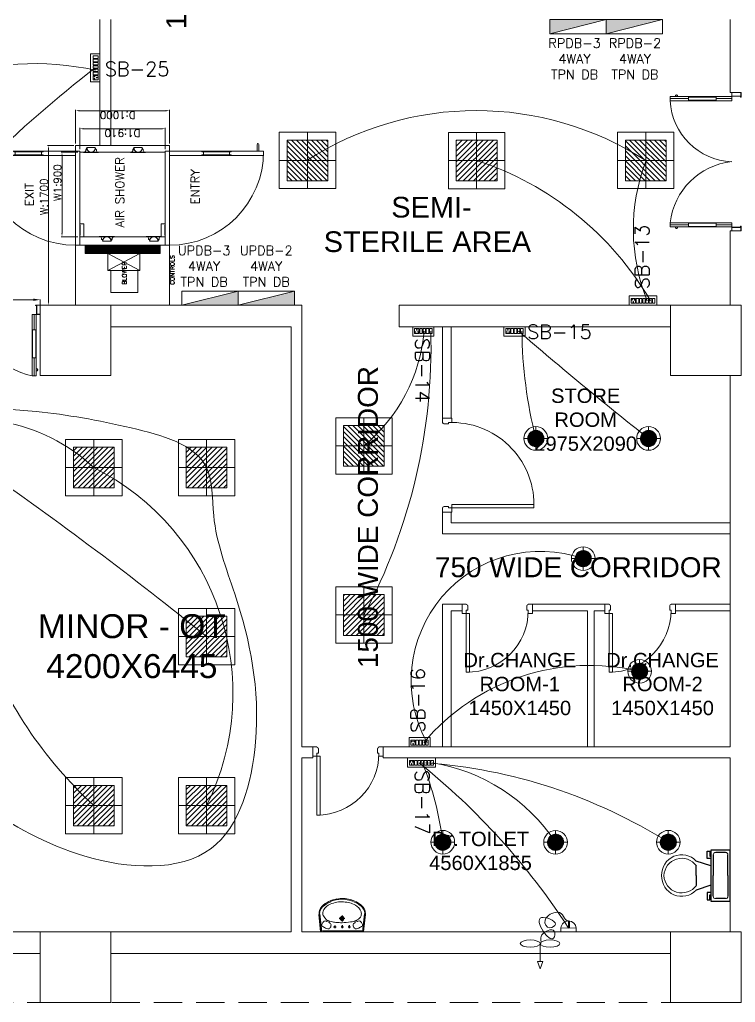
# Model space of a CAD drawing. Extents: x 3552052 to 4102982, y -707811 to -630695.
# Drawn here: x 3623946 to 3631564, y -655869 to -645404 of the extents above; entities that cross this region are included whole.
import ezdxf
from ezdxf.enums import TextEntityAlignment as Align

# ---------------------------------------------------------------- set-up
doc = ezdxf.new("R2010")
doc.units = 0
doc.header["$LTSCALE"] = 6
doc.header["$MEASUREMENT"] = 0
doc.linetypes.add('CONTINU', pattern=[0])
doc.linetypes.add('HIDDEN', pattern=[0.375, 0.25, -0.125])
doc.layers.get('0').update_dxf_attribs({"linetype": 'CONTINUOUS', "lineweight": 0})
doc.layers.get('Defpoints').update_dxf_attribs({"linetype": 'CONTINUOUS', "lineweight": 0})
for name, color, linetype, lineweight in [('AIR SHOWER', 7, 'CONTINUOUS', 0), ('Chajja', 7, 'CONTINUOUS', 0), ('COL', 5, 'CONTINUOUS', 0), ('DIM', 7, 'CONTINUOUS', 0), ('DOOR', 44, 'CONTINUOUS', 0), ('Double Leaf Door', 4, 'CONTINUOUS', 0), ('ELE 36W EMERGENCY LIGHT', 5, 'CONTINUOUS', 0), ('ELE 36W LED LIGHT', 6, 'CONTINUOUS', 0), ('ELE-12W LED', 1, 'CONTINUOUS', 0), ('ELE-12W UPS LIGHT', 3, 'CONTINUOUS', 0), ('ELE-36W EMERGENCY  LED LIGHT', 7, 'CONTINUOUS', 0), ('ELE-36W LED LIGHT', 210, 'CONTINUOUS', 0), ('ELE-4M RAW P.SB', 40, 'CONTINUOUS', 0), ('ELE-4M UPS P.SB', 3, 'CONTINUOUS', 0), ('ELE-6M RAW P.SB', 40, 'HIDDEN', 0), ('ELE-EXHAUST FAN', 10, 'CONTINUOUS', 0), ('ELE-LIGHTING WIRRING', 7, 'CONTINUOUS', 0), ('ELE. DB', 1, 'CONTINUOUS', 0), ('ELE.DB', 1, 'CONTINUOUS', 0), ('hatch', 252, 'CONTINUOUS', 0), ('WALL', 8, 'CONTINUOUS', 0)]:
    doc.layers.add(name, color=color, linetype=linetype, lineweight=lineweight)
doc.layers.add('ELE-42W EMERGENCY DOWN LIGHT', color=7, linetype='CONTINUOUS', lineweight=0, true_color=0x608ec6)
doc.layers.add('ELE-LIGHTING WIRING', color=7, linetype='CONTINUOUS', lineweight=0, true_color=0x63d7b6)
doc.styles.add('ARIAL', font='arial.ttf')
doc.styles.add('ROMANS', font='romans.shx')
doc.styles.get("Standard").update_dxf_attribs({"font": 'SIMPLEX'})
doc.dimstyles.new('AEPL1', dxfattribs={"dimtxt": 100, "dimasz": 75, "dimexe": 1.25, "dimexo": 50, "dimtad": 0, "dimdec": 0, "dimtxsty": 'ROMANS', "dimcen": 2.5, "dimclrd": 7, "dimclre": 7, "dimadec": 0, "dimazin": 0, "dimtfac": 1, "dimtdec": 0, "dimtmove": 0, "dimatfit": 3, "dimfxl": 1, "dimlwd": 0, "dimlwe": 0, "dimarcsym": 0})
doc.dimstyles.new('BIGDFD', dxfattribs={"dimtxt": 8, "dimasz": 4, "dimexe": 1, "dimexo": 2, "dimtad": 1, "dimlfac": 10, "dimtxsty": 'Standard', "dimcen": 2.5, "dimclrd": 5, "dimclre": 3, "dimclrt": 1, "dimadec": 0, "dimazin": 0, "dimtfac": 1, "dimtmove": 0, "dimatfit": 3, "dimfxl": 1, "dimarcsym": 0})
doc.dimstyles.new('BIGDFD$0', dxfattribs={"dimtxt": 8, "dimasz": 4, "dimexe": 1, "dimexo": 2, "dimtad": 1, "dimlfac": 10, "dimtxsty": 'Standard', "dimcen": 2.5, "dimclrd": 5, "dimclre": 3, "dimclrt": 1, "dimadec": 0, "dimazin": 0, "dimtfac": 1, "dimtmove": 0, "dimatfit": 3, "dimfxl": 1, "dimarcsym": 0})

# ---------------------------------------------------------------- blocks, each defined once
blk = doc.blocks.new('FREAWFRED')
at = {"layer": 'ELE.DB'}
h = blk.add_hatch(color=1, dxfattribs=at)
h.dxf.hatch_style = 1
h.paths.add_polyline_path([(150, 0), (150, 600), (0, 600)])
blk.add_line((0, 600), (150, 0), dxfattribs=at)
blk.add_lwpolyline([(0, 0), (0, 600), (150, 600), (150, 0)], close=True, dxfattribs=at)
blk = doc.blocks.new('54W EME')
at = {"layer": 'ELE-42W EMERGENCY DOWN LIGHT'}
h = blk.add_hatch(dxfattribs=at)
h.set_pattern_fill('ANSI31', color=8, scale=312.5, style=0)
h.paths.add_polyline_path([(-216, -216), (-216, 216), (216, 216), (216, -216)])
for p, q in [((0, 300), (0, -300)), ((-300, 0), (300, 0))]:
    blk.add_line(p, q, dxfattribs=at)
for points in [[(-300, -300), (-300, 300), (300, 300), (300, -300)], [(-216, -216), (-216, 216), (216, 216), (216, -216)]]:
    blk.add_lwpolyline(points, close=True, dxfattribs=at)
blk = doc.blocks.new('UPS DB')
at = {"layer": 'hatch'}
h = blk.add_hatch(color=3, dxfattribs=at)
h.dxf.hatch_style = 1
h.paths.add_polyline_path([(0, -150), (600, -150), (600, 0)])
at = {"layer": 'ELE. DB', "color": 3}
blk.add_line((600, 0), (0, -150), dxfattribs=at)
blk.add_lwpolyline([(0, 0), (600, 0), (600, -150), (0, -150)], close=True, dxfattribs=at)
blk = doc.blocks.new('750')
at = {"layer": 'DOOR'}
for p, q in [((-50, 705), (-47.5, 705)), ((-35, 690), (-35, 692.5)), ((-50, 45), (-47.5, 45)), ((-35, 60), (-35, 57.5)), ((50, 45), (50, 80)), ((50, 80), (675, 80)), ((50, 45), (675, 45)), ((675, 45), (675, 80))]:
    blk.add_line(p, q, dxfattribs=at)
for points in [[(15, 690), (15, 705), (50, 705), (50, 750), (-50, 750), (-50, 705)], [(-35, 690), (15, 690)], [(15, 60), (15, 45), (50, 45), (50, 0), (-50, 0), (-50, 45)], [(-35, 60), (15, 60)]]:
    blk.add_lwpolyline(points, dxfattribs=at)
for centre, start, end in [((-35, 705), 180, 270), ((-35, 45), 90, 180)]:
    blk.add_arc(centre, 12.5, start, end, dxfattribs=at)
at = {"layer": 'DOOR', "color": 145}
blk.add_arc((15, 45), 660, 0, 90, dxfattribs=at)
blk = doc.blocks.new('*D662')
at = {"layer": 'Defpoints', "color": 0, "linetype": 'ByBlock', "transparency": 16777216}
for p in [(3624165, -648387), (3622675, -648559), (3624165, -648559)]:
    blk.add_point(p, dxfattribs=at)
at = {"layer": 'DIM', "color": 7, "linetype": 'ByBlock', "lineweight": 0, "transparency": 16777216}
for p, q in [((3622675, -648509), (3622675, -648385)), ((3622750, -648387), (3623332, -648387)), ((3624090, -648387), (3623671, -648387)), ((3624165, -648509), (3624165, -648385))]:
    blk.add_line(p, q, dxfattribs=at)
at = {"layer": 'DIM', "color": 7, "linetype": 'ByBlock', "transparency": 16777216}
for points in [[(3622750, -648374), (3622750, -648399), (3622675, -648387)], [(3624090, -648374), (3624090, -648399), (3624165, -648387)]]:
    blk.add_solid(points, dxfattribs=at)
at = {"layer": 'DIM', "color": 0, "linetype": 'ByBlock', "transparency": 16777216, "insert": (3623502, -648387), "char_height": 100, "attachment_point": 5, "style": 'ROMANS'}
blk.add_mtext('1490', dxfattribs=at)
blk = doc.blocks.new('1500x2100x100 DD')
at = {"layer": 'Double Leaf Door'}
for points in [[(49, 264), (54, 264), (54, 560), (49, 560)], [(93, 560), (88, 560), (88, 264), (93, 264)], [(1407, 560), (1412, 560), (1412, 264), (1407, 264)], [(1451, 264), (1446, 264), (1446, 560), (1451, 560)]]:
    blk.add_hatch(color=6, dxfattribs=at).paths.add_polyline_path(points)
at = {"layer": 'Double Leaf Door', "color": 8}
for p, q in [((49, 100), (49, 754)), ((49, 754), (93, 754)), ((71, 560), (71, 754)), ((93, 754), (93, 100)), ((1451, 754), (1407, 754)), ((1407, 754), (1407, 100)), ((1429, 560), (1429, 754)), ((1451, 100), (1451, 754)), ((35, 697), (35, 679)), ((49, 699), (37, 699)), ((37, 677), (49, 677)), ((49, 699), (49, 677)), ((1451, 699), (1463, 699)), ((1451, 699), (1451, 677)), ((1463, 677), (1451, 677)), ((1465, 697), (1465, 679)), ((71, 100), (71, 264)), ((1429, 100), (1429, 264)), ((5, 100), (5, 0)), ((45, 100), (5, 100)), ((5, 0), (45, 0)), ((7, 98), (7, 2)), ((43, 98), (7, 98)), ((7, 2), (45, 2)), ((43, 3), (43, 98)), ((55, 3), (43, 3)), ((45, 5), (45, 100)), ((57, 5), (45, 5)), ((45, 2), (55, 2)), ((45, 0), (57, 0)), ((93, 100), (49, 100)), ((55, 2), (55, 3)), ((57, 0), (57, 5)), ((1407, 100), (1451, 100)), ((1443, 0), (1443, 5)), ((1443, 5), (1455, 5)), ((1455, 0), (1443, 0)), ((1445, 2), (1445, 3)), ((1445, 3), (1457, 3)), ((1455, 2), (1445, 2)), ((1455, 5), (1455, 100)), ((1455, 100), (1495, 100)), ((1493, 2), (1455, 2)), ((1495, 0), (1455, 0)), ((1457, 3), (1457, 98)), ((1457, 98), (1493, 98)), ((1493, 98), (1493, 2)), ((1495, 100), (1495, 0))]:
    blk.add_line(p, q, dxfattribs=at)
at = {"layer": 'Double Leaf Door', "color": 6}
for p, q in [((93, 560), (49, 560)), ((49, 560), (49, 264)), ((54, 264), (54, 560)), ((88, 264), (88, 560)), ((93, 264), (93, 560)), ((1407, 264), (1407, 560)), ((1407, 560), (1451, 560)), ((1412, 264), (1412, 560)), ((1446, 264), (1446, 560)), ((1451, 560), (1451, 264)), ((49, 264), (93, 264)), ((1451, 264), (1407, 264))]:
    blk.add_line(p, q, dxfattribs=at)
at = {"layer": 'Double Leaf Door', "color": 6, "ltscale": 100}
for p, q in [((88, 560), (88, 264)), ((1412, 560), (1412, 264))]:
    blk.add_line(p, q, dxfattribs=at)
at = {"layer": 'Double Leaf Door', "color": 6}
for points in [[(49, 560), (49, 264), (54, 264), (54, 560), (49, 560)], [(93, 560), (93, 264), (88, 264), (88, 560), (93, 560)], [(1407, 560), (1407, 264), (1412, 264), (1412, 560), (1407, 560)], [(1451, 560), (1451, 264), (1446, 264), (1446, 560), (1451, 560)]]:
    blk.add_lwpolyline(points, dxfattribs=at)
at = {"layer": 'Double Leaf Door', "ltscale": 5000}
for points in [[(49, 560), (49, 264), (54, 264), (54, 560), (49, 560)], [(1451, 560), (1451, 264), (1446, 264), (1446, 560), (1451, 560)]]:
    blk.add_lwpolyline(points, dxfattribs=at)
at = {"layer": 'Double Leaf Door', "color": 8}
for centre, radius, start, end in [((-111, -108), 886, 13.5745, 76.6836), ((1611, -108), 886, 103.3164, 166.4255), ((35, 688), 3.72, 90, 270), ((37, 697), 1.98, 90, 180), ((37, 679), 1.98, 180, 270), ((1463, 697), 1.98, 0, 90), ((1463, 679), 1.98, 270, 0), ((1465, 688), 3.72, 270, 90)]:
    blk.add_arc(centre, radius, start, end, dxfattribs=at)
blk = doc.blocks.new('1800x80')
at = {"layer": 'Double Leaf Door'}
for points in [[(101770, -25418), (101775, -25418), (101775, -25121), (101770, -25121)], [(101814, -25121), (101809, -25121), (101809, -25418), (101814, -25418)], [(103113, -25121), (103118, -25121), (103118, -25418), (103113, -25418)], [(103157, -25418), (103152, -25418), (103152, -25121), (103157, -25121)]]:
    blk.add_hatch(color=6, dxfattribs=at).paths.add_polyline_path(points)
at = {"layer": 'Double Leaf Door', "color": 8}
for p, q in [((101756, -24985), (101756, -25003)), ((101770, -24983), (101758, -24983)), ((101758, -25005), (101770, -25005)), ((101770, -25582), (101770, -24928)), ((101770, -24928), (101814, -24928)), ((101770, -24983), (101770, -25005)), ((101792, -25121), (101792, -24928)), ((101814, -24928), (101814, -25582)), ((103157, -24928), (103113, -24928)), ((103113, -24928), (103113, -25582)), ((103135, -25121), (103135, -24928)), ((103157, -25582), (103157, -24928)), ((103157, -24983), (103169, -24983)), ((103157, -24983), (103157, -25005)), ((103169, -25005), (103157, -25005)), ((103171, -24985), (103171, -25003)), ((101792, -25582), (101792, -25418)), ((103135, -25582), (103135, -25418)), ((101726, -25582), (101726, -25682)), ((101766, -25582), (101726, -25582)), ((101728, -25584), (101728, -25680)), ((101764, -25584), (101728, -25584)), ((101764, -25679), (101764, -25584)), ((101766, -25677), (101766, -25582)), ((101814, -25582), (101770, -25582)), ((103113, -25582), (103157, -25582)), ((103161, -25677), (103161, -25582)), ((103161, -25582), (103201, -25582)), ((103163, -25679), (103163, -25584)), ((103163, -25584), (103199, -25584)), ((103199, -25584), (103199, -25680)), ((103201, -25582), (103201, -25682)), ((101726, -25682), (101766, -25682)), ((101728, -25680), (101766, -25680)), ((101776, -25679), (101764, -25679)), ((101778, -25677), (101766, -25677)), ((101766, -25680), (101776, -25680)), ((101766, -25682), (101778, -25682)), ((101776, -25680), (101776, -25679)), ((101778, -25682), (101778, -25677)), ((103149, -25682), (103149, -25677)), ((103149, -25677), (103161, -25677)), ((103161, -25682), (103149, -25682)), ((103151, -25680), (103151, -25679)), ((103151, -25679), (103163, -25679)), ((103161, -25680), (103151, -25680)), ((103199, -25680), (103161, -25680)), ((103201, -25682), (103161, -25682))]:
    blk.add_line(p, q, dxfattribs=at)
at = {"layer": 'Double Leaf Door', "color": 6}
for p, q in [((101814, -25121), (101770, -25121)), ((101770, -25121), (101770, -25418)), ((101775, -25418), (101775, -25121)), ((101809, -25418), (101809, -25121)), ((101814, -25418), (101814, -25121)), ((103113, -25418), (103113, -25121)), ((103113, -25121), (103157, -25121)), ((103118, -25418), (103118, -25121)), ((103152, -25418), (103152, -25121)), ((103157, -25121), (103157, -25418)), ((101770, -25418), (101814, -25418)), ((103157, -25418), (103113, -25418))]:
    blk.add_line(p, q, dxfattribs=at)
at = {"layer": 'Double Leaf Door', "color": 6, "ltscale": 100}
for p, q in [((101809, -25121), (101809, -25418)), ((103118, -25121), (103118, -25418))]:
    blk.add_line(p, q, dxfattribs=at)
at = {"layer": 'Double Leaf Door', "color": 6}
for points in [[(101770, -25121), (101770, -25418), (101775, -25418), (101775, -25121), (101770, -25121)], [(101814, -25121), (101814, -25418), (101809, -25418), (101809, -25121), (101814, -25121)], [(103113, -25121), (103113, -25418), (103118, -25418), (103118, -25121), (103113, -25121)], [(103157, -25121), (103157, -25418), (103152, -25418), (103152, -25121), (103157, -25121)]]:
    blk.add_lwpolyline(points, dxfattribs=at)
at = {"layer": 'Double Leaf Door', "ltscale": 5000}
for points in [[(101770, -25121), (101770, -25418), (101775, -25418), (101775, -25121), (101770, -25121)], [(103157, -25121), (103157, -25418), (103152, -25418), (103152, -25121), (103157, -25121)]]:
    blk.add_lwpolyline(points, dxfattribs=at)
at = {"layer": 'Double Leaf Door', "color": 8}
for centre, radius, start, end in [((101756, -24994), 3.72, 90, 270), ((101758, -24985), 1.98, 90, 180), ((101758, -25003), 1.98, 180, 270), ((101732, -25659), 736, 6.0142, 83.5863), ((103143, -25607), 680, 92.5046, 177.8949), ((103169, -24985), 1.98, 0, 90), ((103169, -25003), 1.98, 270, 0), ((103171, -24994), 3.72, 270, 90)]:
    blk.add_arc(centre, radius, start, end, dxfattribs=at)
blk = doc.blocks.new('*D19')
at = {"color": 3, "lineweight": -2, "transparency": 16777216}
for p, q in [((72.8, 197.7), (72.8, 215.6)), ((162.8, 197.7), (162.8, 215.6))]:
    blk.add_line(p, q, dxfattribs=at)
at = {"color": 5, "lineweight": -2, "transparency": 16777216}
blk.add_line((76.8, 214.6), (158.8, 214.6), dxfattribs=at)
at = {"color": 5, "transparency": 16777216}
for points in [[(76.8, 215.3), (76.8, 214), (72.8, 214.6)], [(158.8, 214), (158.8, 215.3), (162.8, 214.6)]]:
    blk.add_solid(points, dxfattribs=at)
at = {"layer": 'Defpoints', "color": 0, "transparency": 16777216}
for p in [(162.8, 214.6), (72.8, 195.7), (162.8, 195.7)]:
    blk.add_point(p, dxfattribs=at)
at = {"color": 1, "transparency": 16777216, "insert": (130.4, 219.4), "char_height": 8, "attachment_point": 5}
blk.add_mtext('W1:900', dxfattribs=at)
blk = doc.blocks.new('*D20')
at = {"color": 3, "lineweight": -2, "transparency": 16777216}
for p, q in [((0, 202.2), (0, 230.1)), ((170, 202.2), (170, 230.1))]:
    blk.add_line(p, q, dxfattribs=at)
at = {"color": 5, "lineweight": -2, "transparency": 16777216}
blk.add_line((166, 229.1), (4, 229.1), dxfattribs=at)
at = {"color": 5, "transparency": 16777216}
for points in [[(4, 229.7), (4, 228.4), (0, 229.1)], [(166, 228.4), (166, 229.7), (170, 229.1)]]:
    blk.add_solid(points, dxfattribs=at)
at = {"layer": 'Defpoints', "color": 0, "transparency": 16777216}
for p in [(0, 229.1), (0, 200.2), (170, 200.2)]:
    blk.add_point(p, dxfattribs=at)
at = {"color": 1, "transparency": 16777216, "insert": (115.3, 233.8), "char_height": 8, "attachment_point": 5}
blk.add_mtext('W:1700', dxfattribs=at)
blk = doc.blocks.new('nolllw new')
for p, q in [((-139, 14), (-138, 15)), ((-124, 16), (-137, 16)), ((-123, 15), (-107, -15)), ((-113, 14), (-3, 14)), ((8, 15), (-8, -15)), ((9, 16), (22, 16)), ((23, 14), (23, 16)), ((23, 14), (23, 15)), ((-100, -16), (-106, -16)), ((-15, -16), (-9, -16))]:
    blk.add_line(p, q)
at = {"color": 19}
for p, q in [((-124, 16), (-58, 16)), ((9, 16), (-58, 16)), ((-100, -34), (-15, -34))]:
    blk.add_line(p, q, dxfattribs=at)
at = {"color": 1}
for p, q in [((-75, 15), (-75, 11)), ((-41, 15), (-41, 11)), ((-100, -27), (-100, -34)), ((-15, -27), (-15, -34))]:
    blk.add_line(p, q, dxfattribs=at)
at = {"color": 3}
for p, q in [((-113, -5), (-113, -13)), ((-110, -16), (-110, -16)), ((-109, -17), (-101, -34)), ((-100, -34), (-100, -34)), ((-15, -34), (-15, -34)), ((-7, -17), (-14, -34)), ((-6, -16), (-5, -16)), ((-2, -5), (-2, -13))]:
    blk.add_line(p, q, dxfattribs=at)
for centre, radius, start, end in [((-137, 15), 1, 90, 159.381), ((-124, 15), 1, 27.8597, 90), ((9, 15), 1, 90, 152.1403), ((22, 15), 1, 20.619, 90), ((-106, -15), 1, 207.8597, 270), ((-100, -15), 1, 270, 343.3261), ((-61, -27), 40.2, 161.5212, 163.3261), ((-54, -27), 40.2, 16.6739, 18.4788), ((-15, -15), 1, 196.6739, 270), ((-9, -15), 1, 270, 332.1403)]:
    blk.add_arc(centre, radius, start, end)
at = {"color": 1}
for centre, radius, start, end in [((-61, -27), 39.2, 111.5891, 180), ((-74, 15), 0.396, 106.6984, 167.5275), ((-76, 11), 1, 291.5891, 0), ((-41, 15), 0.396, 12.4725, 73.3016), ((-40, 11), 1, 180, 248.4109), ((-54, -27), 39.2, 0, 68.4109)]:
    blk.add_arc(centre, radius, start, end, dxfattribs=at)
at = {"color": 3}
for centre, radius, start, end in [((-110, -13), 3, 180, 270), ((-110, -17), 1, 24.7129, 90), ((-100, -34), 0.5, 204.7129, 270), ((-15, -34), 0.5, 270, 335.2871), ((-6, -17), 1, 90, 155.2871), ((-5, -13), 3, 270, 0)]:
    blk.add_arc(centre, radius, start, end, dxfattribs=at)
blk = doc.blocks.new('*D22')
at = {"layer": 'AIR SHOWER', "color": 3, "lineweight": -2, "transparency": 16777216}
for p, q in [((172, 200.2), (208, 200.2)), ((172, 100.2), (208, 100.2))]:
    blk.add_line(p, q, dxfattribs=at)
at = {"layer": 'AIR SHOWER', "color": 5, "lineweight": -2, "transparency": 16777216}
blk.add_line((207, 104.2), (207, 196.2), dxfattribs=at)
at = {"layer": 'AIR SHOWER', "color": 5, "transparency": 16777216}
for points in [[(207.7, 196.2), (206.4, 196.2), (207, 200.2)], [(206.4, 104.2), (207.7, 104.2), (207, 100.2)]]:
    blk.add_solid(points, dxfattribs=at)
at = {"layer": 'Defpoints', "color": 0, "transparency": 16777216}
for p in [(170, 200.2), (207, 200.2), (170, 100.2)]:
    blk.add_point(p, dxfattribs=at)
at = {"layer": 'AIR SHOWER', "color": 1, "transparency": 16777216, "insert": (202.3, 155.3), "char_height": 8, "attachment_point": 5, "rotation": 90}
blk.add_mtext('D:1000', dxfattribs=at)
blk = doc.blocks.new('*D23')
at = {"layer": 'AIR SHOWER', "color": 3, "lineweight": -2, "transparency": 16777216}
for p, q in [((166, 195.7), (188.8, 195.7)), ((166, 104.7), (188.8, 104.7))]:
    blk.add_line(p, q, dxfattribs=at)
at = {"layer": 'AIR SHOWER', "color": 5, "lineweight": -2, "transparency": 16777216}
blk.add_line((187.8, 191.7), (187.8, 108.7), dxfattribs=at)
at = {"layer": 'AIR SHOWER', "color": 5, "transparency": 16777216}
for points in [[(188.5, 191.7), (187.2, 191.7), (187.8, 195.7)], [(187.2, 108.7), (188.5, 108.7), (187.8, 104.7)]]:
    blk.add_solid(points, dxfattribs=at)
at = {"layer": 'Defpoints', "color": 0, "transparency": 16777216}
for p in [(164, 195.7), (164, 104.7), (187.8, 104.7)]:
    blk.add_point(p, dxfattribs=at)
at = {"layer": 'AIR SHOWER', "color": 1, "transparency": 16777216, "insert": (183.1, 150.2), "char_height": 8, "attachment_point": 5, "rotation": 90}
blk.add_mtext('D1:910', dxfattribs=at)
blk = doc.blocks.new('A$C19B8274B')
at = {"layer": 'DOOR'}
for p, q in [((-45, 925), (-80, 925)), ((-80, 50), (-80, 925)), ((-45, 50), (-45, 925)), ((-45, 50), (-80, 50)), ((-955, -50), (-955, -47.5)), ((-940, -35), (-942.5, -35)), ((-60, -35), (-57.5, -35)), ((-45, -50), (-45, -47.5))]:
    blk.add_line(p, q, dxfattribs=at)
for points in [[(-940, 15), (-955, 15), (-955, 50), (-1000, 50), (-1000, -50), (-955, -50)], [(-940, -35), (-940, 15)], [(-60, 15), (-45, 15), (-45, 50), (0, 50), (0, -50), (-45, -50)], [(-60, -35), (-60, 15)]]:
    blk.add_lwpolyline(points, dxfattribs=at)
at = {"layer": 'DOOR', "color": 145}
blk.add_arc((-80, 50), 875, 90, 182.29244, dxfattribs=at)
at = {"layer": 'DOOR'}
for centre, start, end in [((-955, -35), 270, 0), ((-45, -35), 180, 270)]:
    blk.add_arc(centre, 12.5, start, end, dxfattribs=at)
blk = doc.blocks.new('rhej')
at = {"color": 8, "lineweight": 25}
for p, q in [((272, 189), (272, 266)), ((272, 266), (298, 266)), ((298, 266), (298, 215)), ((298, 215), (310, 215)), ((310, 279), (310, -264)), ((517, 279), (310, 279)), ((336, 228), (336, 8)), ((466, 254), (362, 254)), ((491, 8), (491, 228)), ((517, 8), (517, 279)), ((310, 111), (155, 163)), ((155, 8), (155, 111)), ((310, 189), (272, 189)), ((155, 8), (155, -96)), ((336, -212), (336, 8)), ((491, 8), (491, -212)), ((517, -264), (517, 8)), ((310, -96), (155, -147)), ((272, -173), (272, -251)), ((310, -173), (272, -173)), ((298, -251), (298, -199)), ((298, -199), (310, -199)), ((272, -251), (298, -251)), ((310, -264), (517, -264)), ((466, -238), (362, -238))]:
    blk.add_line(p, q, dxfattribs=at)
at = {"color": 8, "extrusion": (0, 0, -1)}
for centre, major_axis, start_param, end_param in [((0, 16), (151, -151), 2.319632, 4.738539), ((359, 231), (-16.2, -16.2), 0.643501, 2.498091), ((469, 231), (16.2, -16.2), 3.785094, 5.639684), ((1, 2), (-134, -134), 0.814663, 3.31238), ((0, 0), (-151, -151), 4.686239, 7.105146), ((1, 13), (-134, -134), 4.541602, 7.039318), ((359, -215), (-16.2, -16.2), -0.927295, 0.927295), ((469, -215), (16.2, -16.2), 5.35589, 7.21048)]:
    blk.add_ellipse(centre, major_axis=major_axis, ratio=1, start_param=start_param, end_param=end_param, dxfattribs=at)
blk = doc.blocks.new('u46')
at = {"color": 8, "lineweight": 25}
for p, q in [((-10, 228), (175, 249)), ((-10, 220), (181, 242)), ((-1, -209), (1, 209)), ((57, 81), (29, 81)), ((62, 2), (29, 2)), ((44, 93), (44, 67)), ((44, 14), (44, -13)), ((163, 3), (102, 3)), ((133, -27), (133, 33)), ((62, -73), (29, -73)), ((44, -61), (44, -87)), ((-10, -216), (181, -238)), ((-10, -224), (175, -245))]:
    blk.add_line(p, q, dxfattribs=at)
at = {"color": 8, "extrusion": (0, 0, -1)}
for centre, major_axis, start_param, end_param in [((66, 199), (0, 20.7), -1.101507, 0.481509), ((57, 163), (-0.3, 56.9), 0.324902, 0.965135), ((190, 138), (0, 70.9), -0.405199, 0.56573), ((188, 150), (0, 99.5), -0.132539, 0.848731), ((186, 148), (0.1, 94.4), -0.049658, 0.838116), ((57, 20), (0, 275), 0.806541, 1.180915), ((50, 14), (0, 294), 0.809856, 1.41441), ((56, 154), (0, 34), 4.33982, 5.202657), ((65, 170), (0.3, 49.2), 3.359735, 4.09512), ((145, 128), (1, 126), -1.238036, -0.892193), ((62, 153), (0, 31.9), 2.620328, 3.422401), ((104, 118), (-0.2, 26.8), -1.278641, -0.487266), ((96, 136), (0, 7.39), -0.727724, 1.373337), ((387, 48), (0, 296), -1.495794, -1.328336), ((208, 103), (0, 110), -1.431017, -0.436146), ((110, 167), (-6.08, 6.08), 4.867594, 6.265028), ((110, 165), (5.47, 5.47), 2.097053, 3.541809), ((90, 185), (0, 17.9), 0.880684, 2.260744), ((154, 79), (0, 140), 0.557563, 1.193786), ((13, 7), (0, 298), 1.141495, 1.637774), ((35, 3), (0, 303), 1.155365, 1.952189), ((44, 81), (0.02, 6.43), 3.139035, 9.42222), ((44, 2), (0.08, 6.43), 3.12883, 9.412015), ((820, -1), (0, 732), -1.56667, -1.474079), ((888, 37), (1, 801), 4.558159, 4.668067), ((133, 3), (0, 21.6), 3.141254, 9.424439), ((133, 3), (-0.1, 15.5), 3.145308, 9.428493), ((133, 3), (0, 10.9), 3.142047372431534, 9.42523267961112), ((72, -2), (0, 274), 1.346594, 1.865175), ((44, -73), (0.02, 6.43), 3.139035, 9.42222), ((263, -74), (0, 167), 4.181112, 4.641559), ((56, -13), (0, 287), 1.808981, 2.322804), ((62, -11), (0, 247), 1.579809, 2.112792), ((56, -148), (0, 34), 4.222121, 5.084958), ((65, -164), (0.1, 49.2), -0.960797, -0.225412), ((145, -122), (0, 126), 4.027191, 4.373034), ((66, -193), (0, 20.7), 2.661884, 4.2449), ((62, -147), (-0.1, 31.9), -0.276767, 0.525307), ((57, -157), (0.3, 56.9), 2.176458, 2.816691), ((104, -111), (0.2, 26.8), 3.628858, 4.420234), ((97, -128), (-0.03, 8.55), 1.455188, 3.796569), ((110, -161), (-6.08, 6.08), 4.730546, 6.12798), ((111, -159), (6.17, 6.17), 4.354779, 6.027124), ((90, -178), (0, 17.9), 0.880848, 2.260908), ((193, -126), (0, 80.1), 3.554495, 4.299548), ((181, -107), (0, 94.7), 2.890537, 3.362984), ((163, -80), (0, 126), 2.054055, 2.802751), ((172, -117), (0, 123), 2.127435, 2.640092), ((124, -52), (0, 200), 1.868215, 2.281789), ((185, -162), (-0.1, 83.2), 2.850118, 3.264751), ((188, -160), (0, 78.1), 2.562376, 3.231693), ((187, -138), (0, 106), 2.310552, 2.942572)]:
    blk.add_ellipse(centre, major_axis=major_axis, ratio=1, start_param=start_param, end_param=end_param, dxfattribs=at)
blk = doc.blocks.new('FFFF5')
at = {"layer": 'ELE-4M RAW P.SB', "color": 40, "ltscale": 10}
for p, q in [((3582624, -692258), (3582670, -692258)), ((3582624, -692310), (3582624, -692258)), ((3582670, -692258), (3582670, -692310)), ((3582670, -692310), (3582624, -692310))]:
    blk.add_line(p, q, dxfattribs=at)
for points in [[(3582604, -692230), (3582900, -692230), (3582900, -692330), (3582604, -692330)], [(3582678, -692258), (3582705, -692258), (3582705, -692310), (3582678, -692310)], [(3582713, -692258), (3582740, -692258), (3582740, -692310), (3582713, -692310)], [(3582748, -692258), (3582774, -692258), (3582774, -692310), (3582748, -692310)], [(3582782, -692258), (3582809, -692258), (3582809, -692310), (3582782, -692310)]]:
    blk.add_lwpolyline(points, close=True, dxfattribs=at)
for centre, radius, start, end in [((3582634, -692274), 3.1, 87.49, 354.7311), ((3582636, -692272), 2.5, 284.9049, 157.3162), ((3582647, -692297), 3.6, 127.1584, 52.8416), ((3582647, -692293), 2.29, 341.4031, 198.5969), ((3582658, -692272), 2.5, 22.6838, 255.0951), ((3582660, -692274), 3.1, 185.2689, 92.51)]:
    blk.add_arc(centre, radius, start, end, dxfattribs=at)
at = {"layer": 'ELE-6M RAW P.SB', "color": 3, "linetype": 'ByBlock'}
for points in [[(3582817, -692258), (3582844, -692258), (3582844, -692310), (3582817, -692310)], [(3582852, -692258), (3582878, -692258), (3582878, -692310), (3582852, -692310)]]:
    blk.add_lwpolyline(points, close=True, dxfattribs=at)
blk = doc.blocks.new('ELE.EMERGENCY 40W LED LIGHT')
at = {"layer": 'ELE-36W EMERGENCY  LED LIGHT'}
h = blk.add_hatch(dxfattribs=at)
h.set_pattern_fill('ANSI31', color=5, scale=300, style=0)
h.paths.add_polyline_path([(-208, -208), (-208, 208), (208, 208), (208, -208)])
for p, q in [((0, 288), (0, -288)), ((-288, 0), (288, 0))]:
    blk.add_line(p, q, dxfattribs=at)
for points in [[(-288, -288), (-288, 288), (288, 288), (288, -288)], [(-208, -208), (-208, 208), (208, 208), (208, -208)]]:
    blk.add_lwpolyline(points, close=True, dxfattribs=at)
blk = doc.blocks.new('light300x600')
at = {"layer": 'ELE-36W LED LIGHT', "lineweight": 0}
for p, q in [((918215, -78407), (918215, -79007)), ((918815, -78407), (918215, -78407)), ((918515, -78407), (918515, -79007)), ((918815, -79007), (918815, -78407)), ((918298, -78491), (918299, -78491)), ((918298, -78544), (918352, -78491)), ((918298, -78597), (918405, -78491)), ((918298, -78650), (918458, -78491)), ((918298, -78703), (918511, -78491)), ((918298, -78756), (918564, -78491)), ((918298, -78809), (918617, -78491)), ((918298, -78862), (918670, -78491)), ((918298, -78916), (918723, -78491)), ((918298, -78491), (918298, -78924)), ((918731, -78491), (918298, -78491)), ((918343, -78924), (918731, -78536)), ((918396, -78924), (918731, -78589)), ((918731, -78924), (918731, -78491)), ((918449, -78924), (918731, -78642)), ((918502, -78924), (918731, -78695)), ((918215, -78707), (918815, -78707)), ((918555, -78924), (918731, -78748)), ((918608, -78924), (918731, -78801)), ((918661, -78924), (918731, -78854)), ((918215, -79007), (918815, -79007)), ((918298, -78924), (918731, -78924)), ((918714, -78924), (918731, -78907))]:
    blk.add_line(p, q, dxfattribs=at)
blk = doc.blocks.new('FFFF55')
at = {"layer": 'ELE-4M RAW P.SB', "color": 40, "ltscale": 10}
for p, q in [((3572235, -695555), (3572281, -695555)), ((3572235, -695607), (3572235, -695555)), ((3572281, -695607), (3572235, -695607)), ((3572281, -695555), (3572281, -695607))]:
    blk.add_line(p, q, dxfattribs=at)
for points in [[(3572215, -695527), (3572440, -695527), (3572440, -695627), (3572215, -695627)], [(3572289, -695555), (3572316, -695555), (3572316, -695607), (3572289, -695607)], [(3572324, -695555), (3572351, -695555), (3572351, -695607), (3572324, -695607)], [(3572359, -695555), (3572385, -695555), (3572385, -695607), (3572359, -695607)]]:
    blk.add_lwpolyline(points, close=True, dxfattribs=at)
for centre, radius, start, end in [((3572245, -695571), 3.1, 87.49, 354.7311), ((3572247, -695569), 2.5, 284.9049, 157.3162), ((3572258, -695594), 3.6, 127.1584, 52.8416), ((3572258, -695591), 2.29, 341.4031, 198.5969), ((3572269, -695569), 2.5, 22.6838, 255.0951), ((3572271, -695571), 3.1, 185.2689, 92.51)]:
    blk.add_arc(centre, radius, start, end, dxfattribs=at)
at = {"layer": 'ELE-6M RAW P.SB', "color": 3, "linetype": 'ByBlock'}
blk.add_lwpolyline([(3572393, -695555), (3572420, -695555), (3572420, -695607), (3572393, -695607)], close=True, dxfattribs=at)
blk = doc.blocks.new('18W LED')
at = {"layer": 'ELE-12W LED'}
h = blk.add_hatch(dxfattribs=at)
h.set_pattern_fill('ANSI31', color=252)
h.set_pattern_definition([(45, (-1135553.9097, 459369.4158), (-2.24506403, 2.24506403), [])])
edge = h.paths.add_edge_path()
edge.add_arc((0, 0), 85.7, 0, 360)
at = {"layer": 'ELE-12W LED', "color": 1}
for p, q in [((0, -126), (0, 126)), ((-126, 0), (126, 0))]:
    blk.add_line(p, q, dxfattribs=at)
for radius in [126, 85.7]:
    blk.add_circle((0, 0), radius, dxfattribs=at)
blk = doc.blocks.new('QWE')
at = {"layer": 'ELE-12W UPS LIGHT'}
h = blk.add_hatch(dxfattribs=at)
h.set_pattern_fill('ANSI31', color=8)
h.set_pattern_definition([(45, (-1135553.9097, 459369.4158), (-2.24506403, 2.24506403), [])])
edge = h.paths.add_edge_path()
edge.add_arc((0, 0), 85.7, 0, 360)
at = {"layer": 'ELE-12W UPS LIGHT', "color": 3}
for p, q in [((0, -126), (0, 126)), ((-126, 0), (126, 0))]:
    blk.add_line(p, q, dxfattribs=at)
for radius in [126, 85.7]:
    blk.add_circle((0, 0), radius, dxfattribs=at)
blk = doc.blocks.new('A$C44D17E71')
at = {"layer": 'ELE-EXHAUST FAN', "color": 1}
for p, q in [((-13.3, 0.72), (-9.75, 2.1)), ((-13.3, 0.72), (-9.75, -0.48)), ((-9.75, 2.1), (-9.75, -0.48)), ((-0.97, 0.81), (-9.75, 0.81)), ((6.62, -9.32), (4.71, -9.31)), ((4.71, -9.31), (4.71, -16.8)), ((6.59, -16.81), (6.62, -9.32)), ((6.61, -12.95), (10.07, -12.97)), ((6.61, -13.55), (10.06, -13.57)), ((6.59, -16.81), (4.71, -16.8))]:
    blk.add_line(p, q, dxfattribs=at)
blk.add_ellipse((-0.97, 5.64), major_axis=(0, -4.83), ratio=0.36355, dxfattribs=at)
at = {"layer": 'ELE-EXHAUST FAN', "color": 1, "extrusion": (0, 0, -1)}
blk.add_ellipse((-0.97, -4.02), major_axis=(0, 4.83), ratio=0.36355, dxfattribs=at)
blk.add_ellipse((6.31, -13.06), major_axis=(0.02, 3.76), ratio=1, start_param=0.079283, end_param=3.06231, dxfattribs=at)
at = {"layer": 'ELE-EXHAUST FAN', "color": 1}
blk.add_open_spline([(-1.04, 0.81), (-0.79, -0.3), (3.44, 2.5), (7.59, -7.04), (-0.96, -5.98), (5.22, 0.41), (14.27, 3.09), (9.16, -9.39), (5.43, -2.53), (11.73, 0.02), (16.82, -10.79), (10.14, -10.71), (10.07, -12.97)], degree=3, knots=[0, 0, 0, 0, 6.261699, 12.352893, 15.787239, 21.858742, 28.752755, 35.678217, 39.225495, 45.354107, 53.693878, 67.421453, 67.421453, 67.421453, 67.421453], dxfattribs=at)
blk = doc.blocks.new('FFF455')
at = {"layer": 'ELE-6M RAW P.SB', "color": 3, "linetype": 'ByBlock'}
for p, q in [((3568315, -689049), (3568315, -689003)), ((3568315, -689003), (3568368, -689003)), ((3568368, -689003), (3568368, -689049)), ((3568368, -689049), (3568315, -689049))]:
    blk.add_line(p, q, dxfattribs=at)
for points in [[(3568287, -689069), (3568287, -688773), (3568387, -688773), (3568387, -689069)], [(3568315, -688821), (3568315, -688795), (3568368, -688795), (3568368, -688821)], [(3568315, -688856), (3568315, -688830), (3568368, -688830), (3568368, -688856)], [(3568315, -688891), (3568315, -688864), (3568368, -688864), (3568368, -688891)], [(3568315, -688925), (3568315, -688899), (3568368, -688899), (3568368, -688925)], [(3568315, -688960), (3568315, -688934), (3568368, -688934), (3568368, -688960)], [(3568315, -688995), (3568315, -688968), (3568368, -688968), (3568368, -688995)]]:
    blk.add_lwpolyline(points, close=True, dxfattribs=at)
for centre, radius, start, end in [((3568329, -689016), 2.5, 112.6838, 345.0951), ((3568331, -689013), 3.1, 275.2689, 182.51), ((3568329, -689037), 2.5, 14.9049, 247.3162), ((3568331, -689039), 3.1, 177.49, 84.7311), ((3568351, -689026), 2.29, 71.4031, 288.5969), ((3568354, -689026), 3.6, 217.1584, 142.8416)]:
    blk.add_arc(centre, radius, start, end, dxfattribs=at)
blk = doc.blocks.new('AIR SHOWER')
at = {"layer": 'AIR SHOWER'}
h = blk.add_hatch(dxfattribs=at)
h.set_pattern_fill('ANSI37', color=256, scale=0.24, angle=180, style=0)
h.set_pattern_definition([(45, (-36516.70436, 5170.6153), (-0.538815367, 0.538815367), []), (135, (-36516.70436, 5170.6153), (-0.538815367, -0.538815367), [])])
h.paths.add_polyline_path([(63.7649, 110.1138), (54.9235, 110.1138), (54.9235, 189.8012), (63.7649, 189.8012)])
h = blk.add_hatch(dxfattribs=at)
h.set_pattern_fill('ANSI37', color=256, scale=0.24, angle=180, style=0)
h.set_pattern_definition([(45, (-52704.6564, 3586.6221), (-0.538815367, 0.538815367), []), (135, (-52704.6564, 3586.6221), (-0.538815367, -0.538815367), [])])
h.paths.add_polyline_path([(54.9235, 189.5272), (63.7649, 189.5272), (63.7649, 182.3028), (54.9235, 182.3028)])
for p, q in [((159.5, 200.2351), (159.5, 300.4701)), ((164, 300.4701), (159.5, 300.4701)), ((164, 300.4701), (164, 200.2351)), ((171.05, 295.4201), (164, 295.4201)), ((171.05, 293.5201), (164, 293.5201)), ((159.5, 265.8021), (160.1, 265.8021)), ((160.1, 234.8021), (160.1, 265.8021)), ((160.1, 264.3021), (163.4, 264.3021)), ((163.4, 265.8021), (163.4, 234.8021)), ((163.4, 265.8021), (164, 265.8021)), ((159.5, 234.8021), (160.1, 234.8021)), ((160.1, 236.3021), (163.4, 236.3021)), ((163.4, 234.8021), (164, 234.8021)), ((0, 100.2351), (0, 200.2351)), ((0, 200.2351), (170, 200.2351)), ((63.7649, 200.2351), (63.7649, 195.7351)), ((63.7649, 100.2351), (63.7649, 200.2351)), ((164, 200.2351), (164, 195.7351)), ((170, 100.2351), (170, 200.2351)), ((170, 100.2351), (170, 200.2351)), ((63.7649, 195.7351), (164, 195.7351)), ((72.7649, 195.7351), (164, 195.7351)), ((72.7649, 195.7351), (72.7649, 104.7351)), ((162.7649, 195.7351), (162.7649, 104.7351)), ((162.7649, 195.7351), (162.7649, 104.7351)), ((54.9235, 165.7555), (36.841, 131.8309)), ((54.9235, 131.8309), (36.841, 165.7555)), ((63.7649, 104.7351), (164, 104.7351)), ((63.7649, 104.7351), (63.7649, 100.2351)), ((164, 100.2351), (164, 104.7351)), ((0, 100.2351), (170, 100.2351)), ((159.5, 100.2351), (159.5, 0)), ((164, 0), (164, 100.2351)), ((159.5, 65.6681), (160.1, 65.6681)), ((160.1, 65.6681), (160.1, 34.6681)), ((160.1, 64.1681), (163.4, 64.1681)), ((163.4, 34.6681), (163.4, 65.6681)), ((163.4, 65.6681), (164, 65.6681)), ((159.5, 34.6681), (160.1, 34.6681)), ((160.1, 36.1681), (163.4, 36.1681)), ((163.4, 34.6681), (164, 34.6681)), ((164, 0), (159.5, 0)), ((171.05, 6.95), (164, 6.95)), ((171.05, 5.05), (164, 5.05))]:
    blk.add_line(p, q, dxfattribs=at)
for points in [[(63.7649, 190.0987), (54.9235, 190.0987), (54.9235, 110.1138), (63.7649, 110.1138)], [(86.4277, 195.7351), (72.7649, 195.7351), (72.7649, 191.2865), (86.4277, 191.2865)], [(74.6432, 195.334), (85.2425, 195.334), (85.2425, 195.7351), (74.6432, 195.7351)], [(36.841, 162.4912), (13.6037, 162.4912), (13.6037, 133.8537), (36.841, 133.8537)], [(54.9235, 165.7555), (36.841, 165.7555), (36.841, 131.8309), (54.9235, 131.8309)], [(86.4277, 104.7351), (72.7649, 104.7351), (72.7649, 109.1836), (86.4277, 109.1836)], [(74.6432, 105.1361), (85.2425, 105.1361), (85.2425, 104.7351), (74.6432, 104.7351)], [(22.7846, 100.2351), (32.79, 100.2351), (32.79, 100.2351), (22.7846, 100.2351)], [(22.7846, 100.2351), (34.2228, 100.2351), (34.2228, 99.8821), (22.7846, 99.8821)], [(38.3459, 100.2351), (39.8996, 100.2351), (39.8996, 99.8823), (38.3459, 99.8823)]]:
    blk.add_lwpolyline(points, close=True, dxfattribs=at)
at = {"layer": 'AIR SHOWER', "color": 19, "lineweight": 0}
for centre, start, end in [((164, 200.2351), 90, 180), ((164, 100.2351), 180, 270)]:
    blk.add_arc(centre, 100.2351, start, end, dxfattribs=at)
at = {"layer": 'AIR SHOWER'}
for centre in [(171.05, 294.4701), (171.05, 6)]:
    blk.add_arc(centre, 0.95, 270, 90, dxfattribs=at)
at = {"layer": 'AIR SHOWER', "xscale": -0.1, "yscale": 0.1, "zscale": 0.1}
for p, rotation in [((164.3039, 177.8504), 89.99999999999997), ((71.3723, 172.6198), 269.9999999999856), ((164.3039, 127.8504), 89.99999999999997), ((71.3723, 122.6198), 269.9999999999856)]:
    blk.add_blockref('nolllw new', p, dxfattribs=dict(at, rotation=rotation))
at = {"layer": 'AIR SHOWER'}
for s, height, p in [('EXIT', 9.14932, (105.2922, 244.8428)), ('AIR SHOWER', 9.14932, (82.7486, 148.4504)), ('BLOWER', 4.57466, (21.8029, 145.8279)), ('CONTROLS', 4.57466, (21.5589, 94.8755)), ('ENTRY', 9.14932, (107.2005, 68.4017))]:
    blk.add_text(s, height=height, dxfattribs=at).set_placement(p)
for base, p1, p2, angle, text, dimstyle, picture, middle in [((0, 229.071), (170, 200.2351), (0, 200.2351), 180, 'W:1700', 'BIGDFD', '*D20', (115.3408, 229.071)), ((162.7649, 214.648), (72.7649, 195.7351), (162.7649, 195.7351), 180, 'W1:900', 'BIGDFD', '*D19', (130.4357, 214.648)), ((207.0183, 200.2351), (170, 100.2351), (170, 200.2351), 90, 'D:<>', 'BIGDFD$0', '*D22', (207.0183, 155.2726))]:
    dim = blk.add_linear_dim(base=base, p1=p1, p2=p2, angle=angle, text=text, dimstyle=dimstyle, dxfattribs=at)
    dim.commit()
    dim.dimension.update_dxf_attribs({"geometry": picture, "text_midpoint": middle, "dimtype": 128})
dim = blk.add_linear_dim(base=(187.8331, 104.7351), p1=(164, 195.7351), p2=(164, 104.7351), angle=90, text='D1:<>', dimstyle='BIGDFD$0', dxfattribs=at)
dim.commit()
dim.dimension.update_dxf_attribs({"geometry": '*D23', "text_midpoint": (183.1235, 150.2351)})

msp = doc.modelspace()

# ---------------------------------------------------------------- linework, layer by layer
at = {"layer": 'Chajja', "color": 8, "linetype": 'HIDDEN', "ltscale": 200}
msp.add_line((3614125.4, -655868.9), (3636640.4, -655868.9), dxfattribs=at)
at = {"layer": 'COL', "color": 8}
for points in [[(3624165.4, -648443.9), (3624915.4, -648443.9), (3624915.4, -649193.9), (3624165.4, -649193.9)], [(3630875.4, -648443.9), (3631625.4, -648443.9), (3631625.4, -649193.9), (3630875.4, -649193.9)], [(3624165.4, -655118.9), (3624915.4, -655118.9), (3624915.4, -655868.9), (3624165.4, -655868.9)], [(3631625.4, -655118.9), (3630875.4, -655118.9), (3630875.4, -655868.9), (3631625.4, -655868.9)]]:
    msp.add_lwpolyline(points, close=True, dxfattribs=at)
at = {"layer": 'ELE-LIGHTING WIRING', "color": 254, "linetype": 'ByBlock', "true_color": 0xdebad0}
for centre, radius, start, end in [((3624102, -648943.1), 3070.8, 77.73346, 139.40266), ((3633064.4, -656650.1), 13576.7, 127.76109, 134.36958), ((3627772.8, -650081.5), 3342.8, 30.24155, 71.91594), ((3622272.1, -648891.5), 6052.5, 331.88426, 1.62557), ((3634161.1, -648670.8), 4869.1, 180.57725, 194.18407), ((3623429.6, -651565.9), 1908.6, 46.83091, 112.83787), ((3600291.3, -683666.1), 40767.8, 51.0215, 55.2387), ((3623525.9, -652577), 2690.4, 333.58533, 63.28457), ((3629490.3, -652443), 1376.6, 70.69792, 208.64394), ((3627864.1, -650388.1), 4610, 200.11996, 227.26017), ((3628027.7, -655240.2), 1946.9, 33.54376, 80.87207)]:
    msp.add_arc(centre, radius, start, end, dxfattribs=at)
at = {"layer": 'ELE-LIGHTING WIRING', "linetype": 'ByBlock'}
for centre, radius, start, end in [((3628806.3, -649697.6), 3325.6, 57.14674, 122.85407), ((3632525.4, -647635.1), 2047, 159.31661, 201.88076), ((3626445.6, -648551.9), 1815.1, 309.92425, 354.69162), ((3653368.1, -620984.2), 36750.4, 228.99958, 231.79801), ((3630010.9, -654583.4), 2302.4, 76.57865, 139.98407), ((3623550.6, -659119.4), 7433.3, 32.94079, 51.30428), ((3625033.4, -654592.9), 3443.8, 7.15553, 21.72906), ((3627863.2, -658918.3), 5615, 57.85926, 85.87427)]:
    msp.add_arc(centre, radius, start, end, dxfattribs=at)
at = {"layer": 'ELE-LIGHTING WIRING', "color": 254, "linetype": 'ByBlock', "true_color": 0xdebad0}
msp.add_spline([(3623535.4, -653773.9), (3624640.1, -654312.8), (3625983.6, -654230.7), (3626456.6, -653098.2), (3626235.4, -651518.1), (3626011.1, -650685.4), (3625935.4, -650173.9), (3625133.7, -649751.4), (3624121.5, -649577), (3623408.4, -649553.6), (3622970.9, -649635.1), (3622688.8, -649772.2)], degree=3, dxfattribs=at)
at = {"layer": 'WALL', "color": 8, "linetype": 'ByBlock'}
for p, q in [((3624800.4, -646743.9), (3624800.4, -645403.9)), ((3624915.4, -646743.9), (3624915.4, -645403.9)), ((3631510.4, -646178.9), (3631510.4, -645403.9)), ((3624915.4, -646743.9), (3624800.4, -646743.9)), ((3631510.4, -648443.9), (3631510.4, -647653.9)), ((3624915.4, -648443.9), (3626950.4, -648443.9)), ((3626950.4, -648443.9), (3626950.4, -653148.9)), ((3627985.4, -648443.9), (3630875.4, -648443.9)), ((3624915.4, -648673.9), (3626835.4, -648673.9)), ((3626835.4, -648673.9), (3626835.4, -655118.9)), ((3630875.4, -648673.9), (3627985.4, -648673.9)), ((3631510.4, -649193.9), (3631510.4, -653148.9)), ((3628445.4, -649648.9), (3628540.4, -649648.9)), ((3628445.4, -650648.9), (3628445.4, -650878.9)), ((3628445.4, -650648.9), (3628540.4, -650648.9)), ((3628540.4, -650648.9), (3628540.4, -650763.9)), ((3631510.4, -650763.9), (3628540.4, -650763.9)), ((3631510.4, -650878.9), (3628445.4, -650878.9)), ((3628655.4, -651628.9), (3628445.4, -651628.9)), ((3628445.4, -651628.9), (3628445.4, -653148.9)), ((3628655.4, -651698.9), (3628655.4, -651628.9)), ((3630175.4, -651628.9), (3629405.4, -651628.9)), ((3629405.4, -651698.9), (3629405.4, -651628.9)), ((3630175.4, -651698.9), (3630175.4, -651628.9)), ((3631510.4, -651628.9), (3630925.4, -651628.9)), ((3630925.4, -651698.9), (3630925.4, -651628.9)), ((3628655.4, -651698.9), (3628540.4, -651698.9)), ((3628540.4, -651698.9), (3628540.4, -653148.9)), ((3629990.4, -651698.9), (3629405.4, -651698.9)), ((3629990.4, -651698.9), (3629990.4, -653148.9)), ((3630060.4, -651698.9), (3630060.4, -653148.9)), ((3630175.4, -651698.9), (3630060.4, -651698.9)), ((3631510.4, -651698.9), (3630925.4, -651698.9)), ((3627065.4, -653148.9), (3626950.4, -653148.9)), ((3627065.4, -653148.9), (3627065.4, -653263.9)), ((3631510.4, -653148.9), (3627815.4, -653148.9)), ((3627815.4, -653148.9), (3627815.4, -653263.9)), ((3626950.4, -653263.9), (3626950.4, -655118.9)), ((3627065.4, -653263.9), (3626950.4, -653263.9)), ((3631510.4, -653263.9), (3627815.4, -653263.9)), ((3631510.4, -653263.9), (3631510.4, -655118.9)), ((3618990.4, -655118.9), (3624165.4, -655118.9)), ((3624915.4, -655118.9), (3626835.4, -655118.9)), ((3626950.4, -655118.9), (3630875.4, -655118.9)), ((3618990.4, -655348.9), (3624165.4, -655348.9)), ((3624915.4, -655348.9), (3630875.4, -655348.9))]:
    msp.add_line(p, q, dxfattribs=at)
at = {"layer": 'WALL', "color": 8, "lineweight": 0}
for p, q in [((3631510.4, -646178.9), (3631625.4, -646178.9)), ((3631510.4, -647653.9), (3631625.4, -647653.9)), ((3628445.4, -648673.9), (3628445.4, -649648.9)), ((3628540.4, -648673.9), (3628540.4, -649648.9)), ((3630990.4, -655118.9), (3631245.4, -655118.9))]:
    msp.add_line(p, q, dxfattribs=at)
at = {"layer": 'WALL', "color": 8, "linetype": 'ByBlock', "elevation": 0}
msp.add_lwpolyline([(3627985.4, -648673.9), (3627985.4, -648673.9), (3627985.4, -648443.9), (3627985.4, -648443.9)], close=True, dxfattribs=at)

# ---------------------------------------------------------------- block references
at = {"layer": 'AIR SHOWER', "color": 8, "xscale": 10, "yscale": 10, "zscale": 10, "rotation": 90}
msp.add_blockref('AIR SHOWER', (3626542.8, -648443.9), dxfattribs=at)
at = {"layer": 'DOOR', "color": 8, "linetype": 'Continuous', "rotation": 270}
msp.add_blockref('A$C19B8274B', (3628495.4, -650648.9), dxfattribs=at)
at = {"layer": 'DOOR', "color": 8, "rotation": 270}
for p in [(3628655.4, -651678.9), (3630175.4, -651678.9), (3627065.4, -653198.9)]:
    msp.add_blockref('750', p, dxfattribs=at)
at = {"layer": 'Double Leaf Door', "color": 8, "rotation": 90}
msp.add_blockref('1800x80', (3605943.6, -749380.1), dxfattribs=at)
at = {"layer": 'Double Leaf Door', "color": 8, "xscale": -1, "rotation": 180}
msp.add_blockref('1500x2100x100 DD', (3622670.4, -648443.9), dxfattribs=at)
at = {"layer": 'ELE 36W EMERGENCY LIGHT', "xscale": 1.041666666677768, "yscale": 1.041666666677768, "zscale": 1.041666666677768}
for p in [(3628810.4, -646903.9), (3627610.4, -651743.8)]:
    msp.add_blockref('ELE.EMERGENCY 40W LED LIGHT', p, dxfattribs=at)
at = {"layer": 'ELE 36W LED LIGHT', "rotation": 89.9999999995464}
for p in [(3548303, -1565418.6), (3551903, -1565418.6), (3548903, -1568458.6)]:
    msp.add_blockref('light300x600', p, dxfattribs=at)
at = {"layer": 'ELE-12W LED', "color": 6, "xscale": -1}
for p in [(3630640.4, -649863.9), (3630545.3, -652343.8), (3628450.4, -654163.9), (3630850.4, -654163.9)]:
    msp.add_blockref('18W LED', p, dxfattribs=at)
at = {"layer": 'ELE-12W UPS LIGHT', "linetype": 'ByBlock', "xscale": -1}
for p in [(3629440.4, -649863.9), (3629945.3, -651143.9), (3629650.4, -654164.4)]:
    msp.add_blockref('QWE', p, dxfattribs=at)
at = {"layer": 'ELE-42W EMERGENCY DOWN LIGHT', "linetype": 'ByBlock'}
for p in [(3624735.4, -650173.9), (3625935.4, -650173.9), (3625935.4, -651973.9), (3624735.4, -653773.9), (3625935.4, -653773.9)]:
    msp.add_blockref('54W EME', p, dxfattribs=at)
at = {"layer": 'ELE-4M UPS P.SB', "color": 0, "linetype": 'ByBlock'}
for name, p in [('FFF455', (56413, 43004.5)), ('FFFF5', (47830.2, 43886.1)), ('FFFF55', (55875.5, 42478.1)), ('FFFF5', (45471.5, 38966.1))]:
    msp.add_blockref(name, p, dxfattribs=at)
at = {"layer": 'ELE-4M UPS P.SB', "color": 0, "linetype": 'ByBlock', "xscale": -1, "rotation": 180}
for p in [(55915.5, -1344300.9), (56885.5, -1344300.9)]:
    msp.add_blockref('FFFF55', p, dxfattribs=at)
at = {"layer": 'ELE-EXHAUST FAN', "xscale": 21.82094173196808, "yscale": 21.82094173196808, "zscale": 21.82094173196808, "rotation": 90.00000000000001}
msp.add_blockref('A$C44D17E71', (3629503.9, -655221.6), dxfattribs=at)
at = {"layer": 'ELE. DB'}
for p in [(3625672.1, -648293.9), (3626272.1, -648293.9)]:
    msp.add_blockref('UPS DB', p, dxfattribs=at)
at = {"layer": 'ELE.DB', "linetype": 'ByBlock', "rotation": 90}
for p in [(3630190.4, -645553.8), (3630790.4, -645553.8)]:
    msp.add_blockref('FREAWFRED', p, dxfattribs=at)
at = {"layer": 'WALL', "color": 8, "linetype": 'ByBlock'}
msp.add_blockref('rhej', (3630993.1, -654526.7), dxfattribs=at)
at = {"layer": 'WALL', "color": 8, "linetype": 'ByBlock', "rotation": 90}
msp.add_blockref('u46', (3627381.4, -655108.7), dxfattribs=at)

# ---------------------------------------------------------------- texts
at = {"layer": 'DIM', "color": 8, "style": 'ARIAL'}
for s, p in [('1200 WIDE CORRIDOR', (3625782.1, -643898.1)), ('1500 WIDE CORRIDOR', (3627822.7, -650701))]:
    msp.add_text(s, height=212.5, rotation=90, dxfattribs=at).set_placement(p, align=Align.BOTTOM_CENTER)
msp.add_text('750 WIDE CORRIDOR', height=212.5, dxfattribs=at).set_placement((3629892.7, -651405.4), align=Align.BOTTOM_CENTER)
at = {"layer": 'DIM', "color": 8, "attachment_point": 5, "style": 'ARIAL'}
for s, insert, char_height, width in [('STORE ROOM\\P2975X2090', (3629971, -649665), 153, 1198.956), ('MINOR - OT\\P4200X6445', (3625140, -652077.3, -101230.8), 255, 2454.158), ('Dr.CHANGE\\PROOM-1\\P1450X1450', (3629269.4, -652479.9), 153, 1198.956), ('Dr.CHANGE\\PROOM-2\\P1450X1450', (3630789.4, -652479.9), 153, 1198.956), ('Dr.TOILET\\P4560X1855', (3628851.6, -654256.9), 153, 1198.956)]:
    msp.add_mtext(s, dxfattribs=dict(at, insert=insert, char_height=char_height, width=width))
at = {"layer": 'ELE-LIGHTING WIRRING', "color": 200, "linetype": 'CONTINU', "char_height": 150, "width": 349.838, "attachment_point": 1, "style": 'ROMANS'}
for s, insert in [('{\\C256;SB-25}', (3624851.8, -645854.2)), ('{\\C256;SB-15}', (3629347.5, -648652.4))]:
    msp.add_mtext(s, dxfattribs=dict(at, insert=insert))
for s, insert, rotation in [('{\\C256;SB-13}', (3630497.9, -648274.9), 90), ('{\\C256;SB-14}', (3628309, -648794.3), 270), ('{\\C256;SB-16}', (3628110.5, -652997.9), 90), ('{\\C256;SB-17}', (3628307.6, -653395.2), 270)]:
    msp.add_mtext(s, dxfattribs=dict(at, insert=insert, rotation=rotation))
at = {"layer": 'ELE.DB', "color": 0, "char_height": 100, "attachment_point": 1}
for s, insert, width in [('\\pxqc;{\\Fromans|c0;RPDB-3 4WAY TPN DB}', (3629516.5, -645603.9), 671.872), ('\\pxqc;{\\Fromans|c0;RPDB-2 4WAY TPN DB}', (3630159.5, -645603.9), 671.872), ('\\pxqc;{\\Fromans|c0;UPDB-3 4WAY TPN DB}', (3625599.1, -647812.6), 620.822), ('\\pxqc;{\\Fromans|c0;UPDB-2 4WAY TPN DB}', (3626259.9, -647812.6), 620.822)]:
    msp.add_mtext(s, dxfattribs=dict(at, insert=insert, width=width))
at = {"layer": 'WALL', "color": 8, "linetype": 'Continuous', "insert": (3628286.2, -647586.3), "char_height": 220.414, "width": 4941.395, "attachment_point": 5, "style": 'ARIAL'}
msp.add_mtext(' SEMI-\\PSTERILE AREA', dxfattribs=at)

# ---------------------------------------------------------------- dimensions: what is measured, and where the dimension line sits
at = {"layer": 'DIM', "color": 8, "linetype": 'ByBlock'}
dim = msp.add_linear_dim(base=(3624165.4, -648386.7), p1=(3622675.4, -648558.9), p2=(3624165.4, -648558.9), dimstyle='AEPL1', dxfattribs=at)
dim.commit()
dim.dimension.update_dxf_attribs({"geometry": '*D662', "text_midpoint": (3623501.7, -648386.7), "dimtype": 160})

doc.saveas('drawing.dxf')
